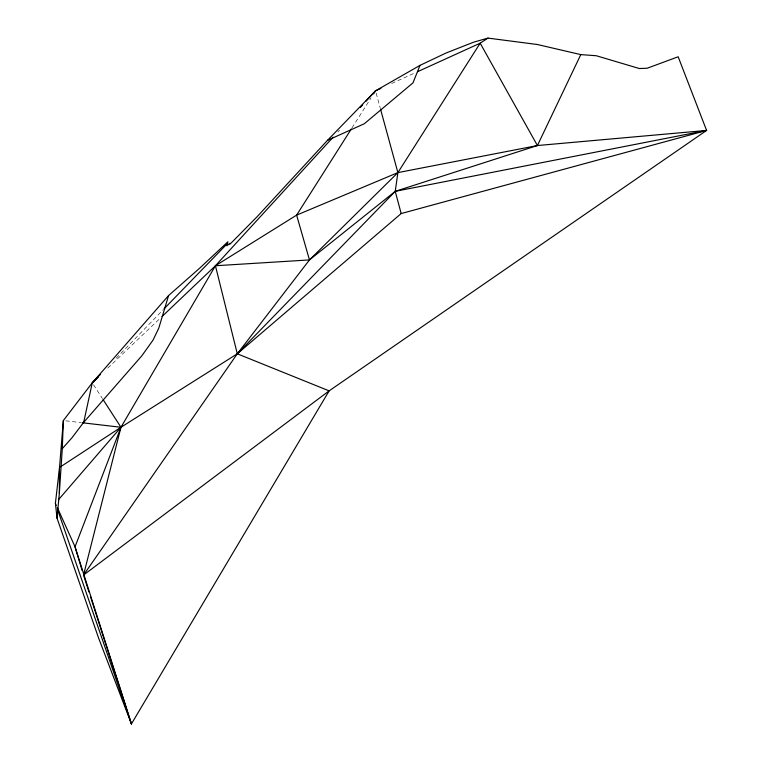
<?xml version="1.0" encoding="UTF-8"?>
<svg xmlns="http://www.w3.org/2000/svg" width="762" height="762" viewBox="0 0 762 762"><rect width="100%" height="100%" fill="white"/><g stroke="black" fill="none" stroke-linecap="round" stroke-linejoin="round"><path stroke-width="0.57" stroke-dasharray="3.81 2.86" d="M351.977 127.921L371.065 97.85M337.899 131.94L339.5 130.188M116.176 358.188L163.154 309.753M107.775 368.094L160.315 318.145M391.697 83.468L415.433 72.666M65.694 420.824L80.982 422.605M93.545 384.8L102.47 398.631M376.142 93.107L380.181 107.871"/><path stroke-width="1.14" d="M333.099 137.189L215.436 265.748L237.296 353.806L329.117 390.868L131.435 723.9L98.603 638.061L57.045 518.217L59.341 493.385L59.531 467.439L63.341 420.557L92.269 382.829L168.573 295.551L199.682 268.176L227.876 241.802L226.857 245.783L229.676 243.43L229.857 244.231L232.696 241.468L257.08 216.76L327.441 140.389L375.523 90.83L420.014 65.361L445.884 53.083L473.602 42.186L487.975 38.1L537.42 44.52L580.796 54.607L596.341 55.75L639.385 68.542L647.233 68.228L678.161 56.769L706.593 130.435L329.117 390.868L83.515 575.081L88.964 591.988M59.341 493.385L62.294 448.627L63.341 420.557M57.045 518.217L55.407 503.282L59.531 467.439M62.294 448.627L71.923 437.826L83.706 422.319L92.269 382.829L100.517 374.332M168.573 295.551L158.782 328.136L153.076 340.043L141.789 355.854L83.706 422.319M420.014 65.361L412.975 82.877L364.274 123.768L327.441 140.389M60.522 466.792L120.958 427.272L237.296 353.806L401.174 213.55L706.593 130.435L537.42 145.542L397.888 172.612L296.618 215.122L215.436 265.748L120.958 427.272L83.515 575.081L237.296 353.806L309.467 259.918L395.23 191.338L537.42 145.542L580.796 54.607M351.339 128.921L296.618 215.122L309.467 259.918L215.436 265.748L162.039 316.506M373.609 93.84L375.523 90.83L380.914 88.373M58.493 499.701L120.958 427.272L103.108 399.621M360.312 107.452L362.712 104.823M365.912 101.327L375.523 90.83M163.982 308.905L227.447 243.478M237.296 353.806L395.23 191.338L706.593 130.435M309.467 259.918L397.888 172.612L480.165 43.196L487.975 38.1M92.269 382.829L98.298 377.095M417.595 71.676L480.165 43.196L537.42 145.542M82.153 422.748L120.958 427.272L75.028 546.811L82.163 570.557M57.321 507.53L75.028 546.811L131.435 723.9L57.35 508.911M55.407 503.282L56.188 505.53M90.421 596.503L131.435 723.9M380.486 109.004L397.888 172.612L395.23 191.338L401.174 213.55"/></g></svg>
